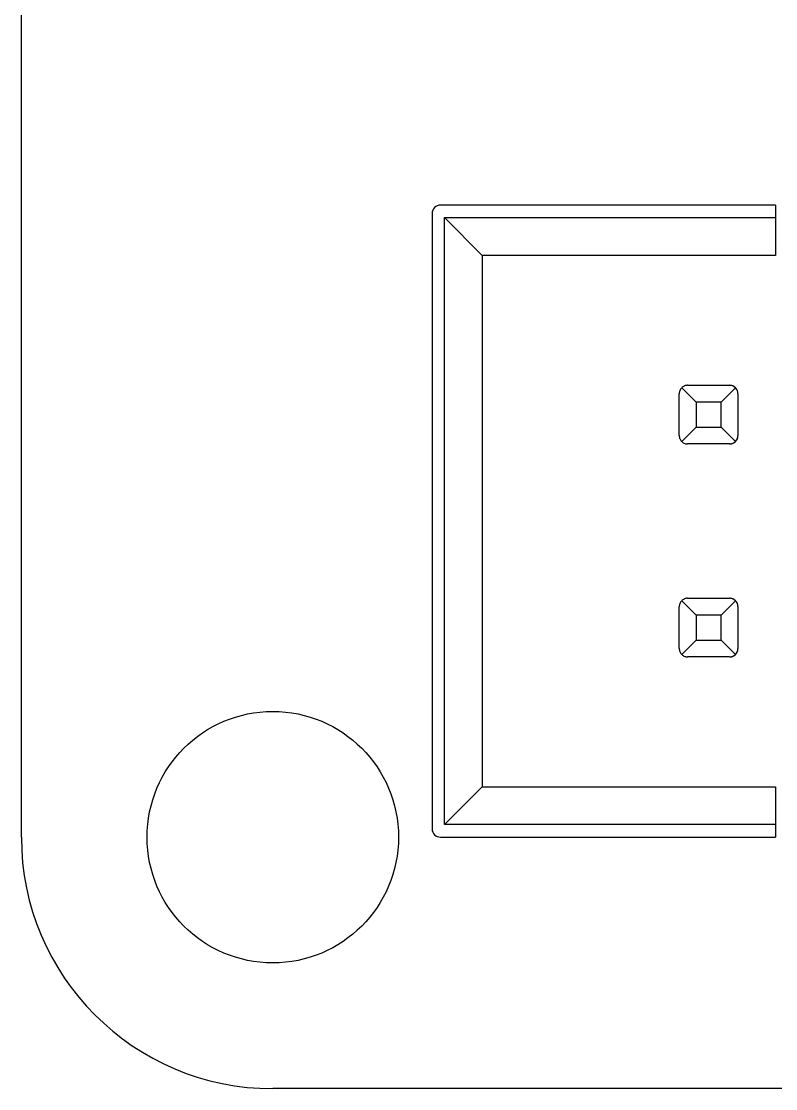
# Model space of a CAD drawing. Header units: millimetres. Extents: x 46.9 to 121.6, y 35.9 to 78.2.
# Drawn here: x 46.92 to 55.92, y 35.9 to 48.63 of the extents above; entities that cross this region are included whole.
import ezdxf

# ---------------------------------------------------------------- set-up
doc = ezdxf.new("R2010")
doc.units = ezdxf.units.MM

msp = doc.modelspace()

# ---------------------------------------------------------------- linework, layer by layer
at = {"color": 7, "linetype": 'Continuous', "lineweight": 25}
for p, q in [((46.918, 38.902), (46.918, 75.171)), ((55.918, 46.442), (51.918, 46.442)), ((55.918, 46.442), (55.918, 45.842)), ((51.818, 46.342), (51.818, 39.002)), ((51.968, 46.292), (55.918, 46.292)), ((51.968, 39.052), (51.968, 46.292)), ((52.418, 45.842), (51.968, 46.292)), ((55.918, 45.842), (52.418, 45.842)), ((52.418, 45.842), (52.418, 39.502)), ((54.768, 43.692), (54.768, 44.192)), ((54.968, 44.092), (54.797, 44.263)), ((54.868, 44.292), (55.368, 44.292)), ((55.268, 44.092), (55.439, 44.263)), ((55.468, 44.192), (55.468, 43.692)), ((55.268, 44.092), (54.968, 44.092)), ((54.968, 44.092), (54.968, 43.792)), ((55.268, 43.792), (55.268, 44.092)), ((54.797, 43.621), (54.968, 43.792)), ((54.968, 43.792), (55.268, 43.792)), ((55.439, 43.621), (55.268, 43.792)), ((55.368, 43.592), (54.868, 43.592)), ((54.768, 41.152), (54.768, 41.652)), ((54.968, 41.552), (54.797, 41.723)), ((54.868, 41.752), (55.368, 41.752)), ((55.268, 41.552), (55.439, 41.723)), ((55.468, 41.652), (55.468, 41.152)), ((55.268, 41.552), (54.968, 41.552)), ((54.968, 41.552), (54.968, 41.252)), ((55.268, 41.252), (55.268, 41.552)), ((54.797, 41.081), (54.968, 41.252)), ((54.968, 41.252), (55.268, 41.252)), ((55.439, 41.081), (55.268, 41.252)), ((55.368, 41.052), (54.868, 41.052)), ((52.418, 39.502), (51.968, 39.052)), ((52.418, 39.502), (55.918, 39.502)), ((55.918, 39.502), (55.918, 38.902)), ((55.918, 39.052), (51.968, 39.052)), ((51.918, 38.902), (55.918, 38.902)), ((118.597, 35.902), (49.918, 35.902))]:
    msp.add_line(p, q, dxfattribs=at)
msp.add_circle((49.918, 38.902), 1.5, dxfattribs=at)
for centre, radius, start, end in [((51.918, 46.342), 0.1, 90, 180), ((55.368, 44.192), 0.1, 0, 90), ((55.368, 43.692), 0.1, 270, 0), ((55.368, 41.652), 0.1, 0, 90), ((55.368, 41.152), 0.1, 270, 0), ((51.918, 39.002), 0.1, 180, 270), ((49.918, 38.902), 3, 180, 270)]:
    msp.add_arc(centre, radius, start, end, dxfattribs=at)
for points, knots in [([(54.797, 44.263), (54.793, 44.257), (54.784, 44.248), (54.775, 44.229), (54.769, 44.21), (54.768, 44.198), (54.768, 44.192)], [0, 0, 0, 0, 0.3443631, 0.6363193, 0.8290937, 1, 1, 1, 1]), ([(54.868, 44.292), (54.863, 44.292), (54.853, 44.291), (54.838, 44.288), (54.816, 44.279), (54.805, 44.27), (54.797, 44.263)], [0, 0, 0, 0, 0.144303, 0.3027957, 0.4830101, 1, 1, 1, 1]), ([(55.439, 44.263), (55.434, 44.267), (55.424, 44.276), (55.405, 44.285), (55.386, 44.291), (55.374, 44.292), (55.368, 44.292)], [0, 0, 0, 0, 0.344363, 0.636319, 0.829094, 1, 1, 1, 1]), ([(55.468, 44.192), (55.468, 44.197), (55.467, 44.207), (55.464, 44.222), (55.455, 44.244), (55.446, 44.255), (55.439, 44.263)], [0, 0, 0, 0, 0.144303, 0.302796, 0.48301, 1, 1, 1, 1]), ([(54.768, 43.692), (54.768, 43.687), (54.769, 43.677), (54.772, 43.662), (54.781, 43.64), (54.79, 43.629), (54.797, 43.621)], [0, 0, 0, 0, 0.144303, 0.3027957, 0.4830101, 1, 1, 1, 1]), ([(55.439, 43.621), (55.443, 43.626), (55.452, 43.636), (55.462, 43.655), (55.467, 43.674), (55.468, 43.686), (55.468, 43.692)], [0, 0, 0, 0, 0.344363, 0.636319, 0.829094, 1, 1, 1, 1]), ([(54.797, 43.621), (54.802, 43.617), (54.812, 43.608), (54.831, 43.598), (54.85, 43.593), (54.862, 43.592), (54.868, 43.592)], [0, 0, 0, 0, 0.344363, 0.636319, 0.829094, 1, 1, 1, 1]), ([(55.368, 43.592), (55.373, 43.592), (55.383, 43.593), (55.398, 43.596), (55.42, 43.605), (55.431, 43.614), (55.439, 43.621)], [0, 0, 0, 0, 0.144303, 0.302796, 0.48301, 1, 1, 1, 1]), ([(54.797, 41.723), (54.793, 41.717), (54.784, 41.708), (54.775, 41.689), (54.769, 41.67), (54.768, 41.658), (54.768, 41.652)], [0, 0, 0, 0, 0.3443631, 0.6363193, 0.8290937, 1, 1, 1, 1]), ([(54.868, 41.752), (54.863, 41.752), (54.853, 41.751), (54.838, 41.748), (54.816, 41.739), (54.805, 41.73), (54.797, 41.723)], [0, 0, 0, 0, 0.144303, 0.302796, 0.48301, 1, 1, 1, 1]), ([(55.439, 41.723), (55.434, 41.727), (55.424, 41.736), (55.405, 41.745), (55.386, 41.751), (55.374, 41.752), (55.368, 41.752)], [0, 0, 0, 0, 0.344363, 0.636319, 0.829094, 1, 1, 1, 1]), ([(55.468, 41.652), (55.468, 41.657), (55.467, 41.667), (55.464, 41.682), (55.455, 41.704), (55.446, 41.715), (55.439, 41.723)], [0, 0, 0, 0, 0.144303, 0.3027957, 0.4830101, 1, 1, 1, 1]), ([(54.768, 41.152), (54.768, 41.147), (54.769, 41.137), (54.772, 41.122), (54.781, 41.1), (54.79, 41.089), (54.797, 41.081)], [0, 0, 0, 0, 0.144303, 0.302796, 0.48301, 1, 1, 1, 1]), ([(55.439, 41.081), (55.443, 41.086), (55.452, 41.096), (55.462, 41.115), (55.467, 41.134), (55.468, 41.146), (55.468, 41.152)], [0, 0, 0, 0, 0.344363, 0.636319, 0.829094, 1, 1, 1, 1]), ([(54.797, 41.081), (54.802, 41.077), (54.812, 41.068), (54.831, 41.058), (54.85, 41.053), (54.862, 41.052), (54.868, 41.052)], [0, 0, 0, 0, 0.344363, 0.636319, 0.829094, 1, 1, 1, 1]), ([(55.368, 41.052), (55.373, 41.052), (55.383, 41.053), (55.398, 41.056), (55.42, 41.065), (55.431, 41.074), (55.439, 41.081)], [0, 0, 0, 0, 0.144303, 0.302796, 0.48301, 1, 1, 1, 1])]:
    msp.add_open_spline(points, degree=3, knots=knots, dxfattribs=at)

doc.saveas('drawing.dxf')
